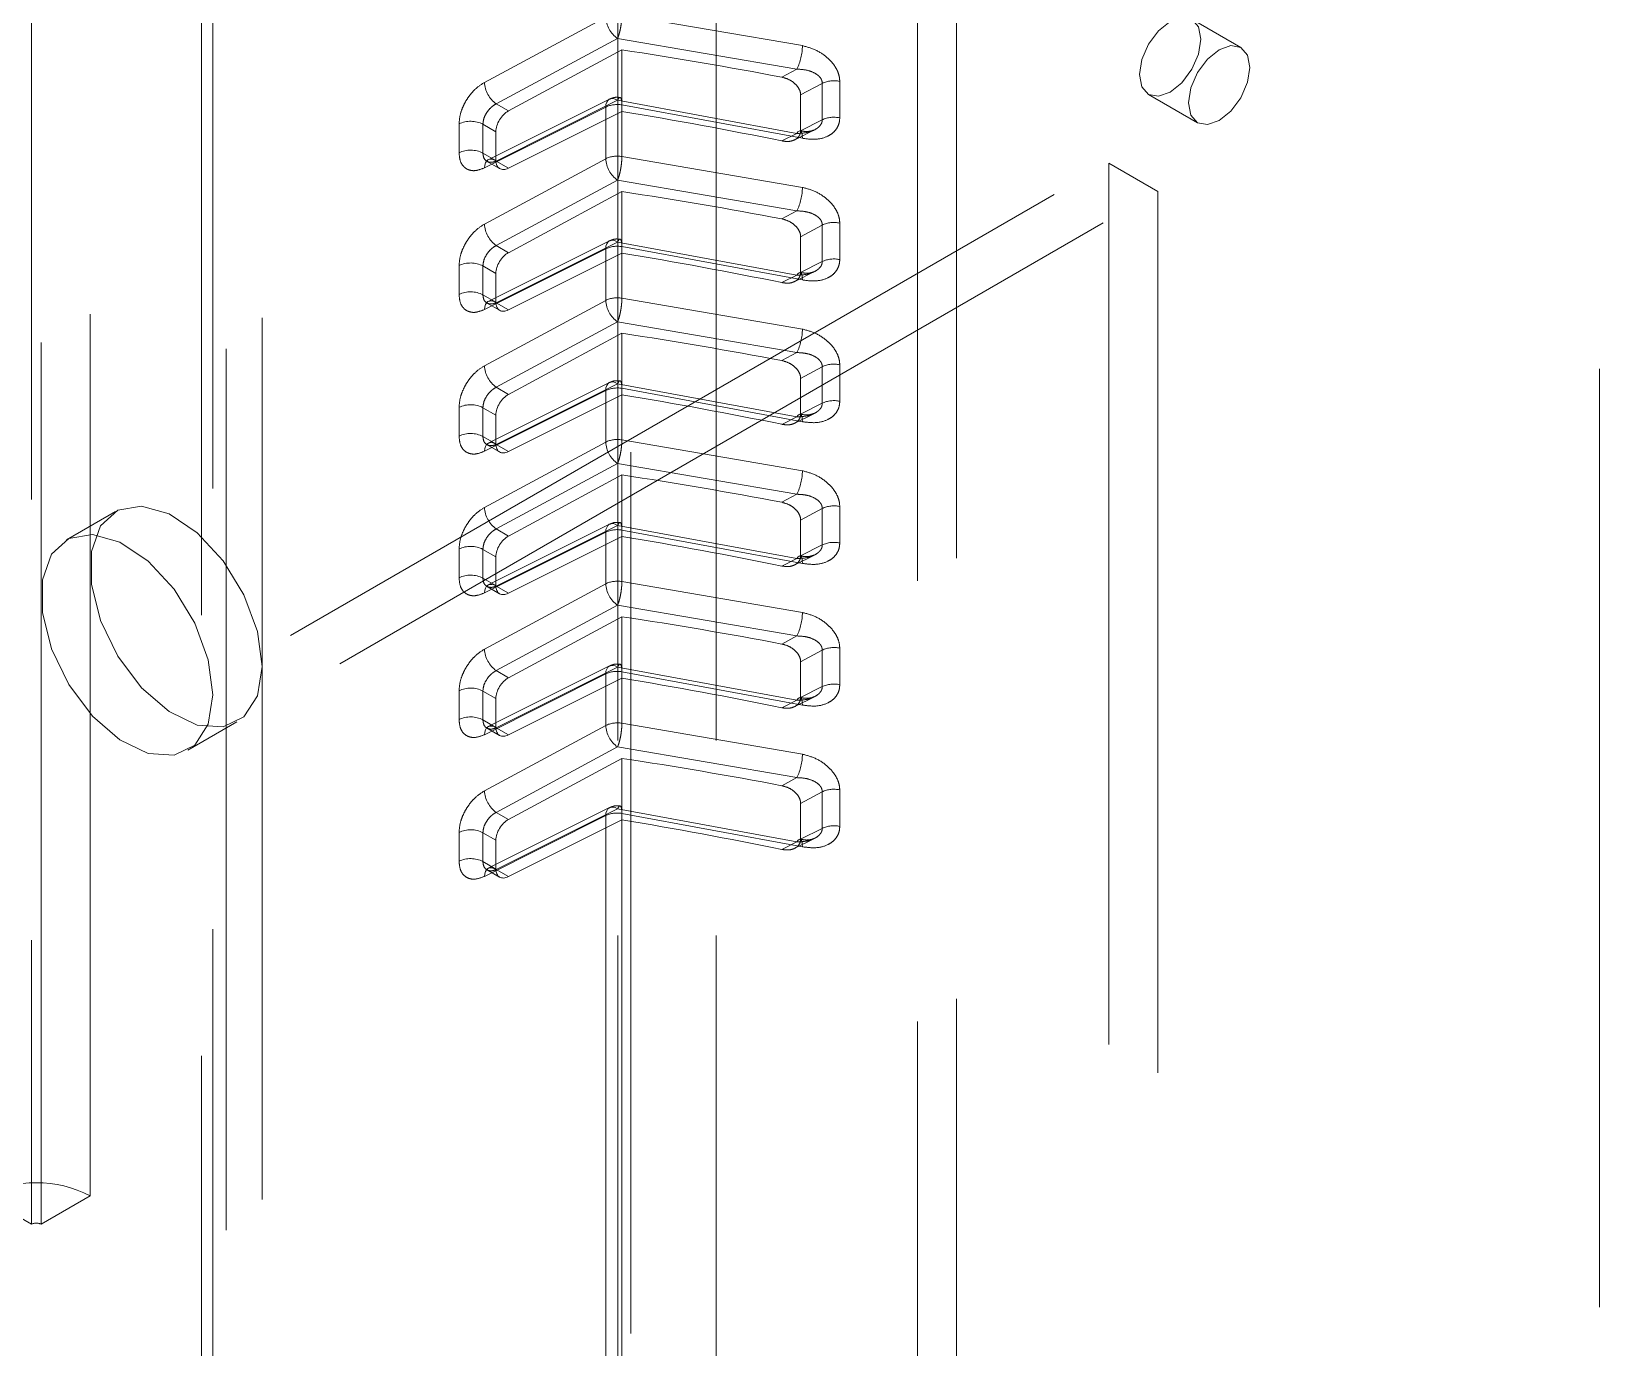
# Model space of a CAD drawing. Header units: millimetres. Extents: x 108 to 5832, y 144 to 4056.
# Drawn here: x 4090.31 to 4135.49, y 3319.98 to 3357.9 of the extents above; entities that cross this region are included whole.
import ezdxf

# ---------------------------------------------------------------- set-up
doc = ezdxf.new("R2010")
doc.units = ezdxf.units.MM
doc.header["$LTSCALE"] = 20
doc.linetypes.add('HIDDEN', pattern=[1.905, 1.27, -0.635])

msp = doc.modelspace()

# ---------------------------------------------------------------- linework, layer by layer
at = {"color": 1, "linetype": 'HIDDEN', "lineweight": 18}
for p, q in [((4107.208, 3185.074), (4107.208, 3707.66)), ((4110.036, 3185.074), (4110.036, 3707.66)), ((4135.492, 3170.379), (4135.492, 3692.965)), ((4135.492, 3168.746), (4135.492, 3691.332)), ((4107.208, 3154.05), (4107.208, 3676.637)), ((4110.036, 3154.05), (4110.036, 3676.637)), ((4116.966, 3114.129), (4116.966, 3623.651)), ((4115.834, 3113.476), (4115.834, 3597.364)), ((4092.005, 3324.352), (4092.005, 3446.833)), ((4090.308, 3446.016), (4090.308, 3323.535)), ((4090.591, 3323.535), (4090.591, 3446.016)), ((4095.54, 3306.635), (4095.54, 3426.674)), ((4096.956, 3425.852), (4096.956, 3305.818)), ((4095.921, 3424.96), (4095.921, 3303.395)), ((4095.214, 3302.987), (4095.214, 3424.552)), ((4107.583, 3421.984), (4107.583, 3311.443)), ((4106.855, 3358.318), (4103.361, 3356.435)), ((4112.522, 3357.493), (4107.32, 3358.382)), ((4125.157, 3357.438), (4123.742, 3358.254)), ((4103.701, 3355.816), (4107.196, 3357.699)), ((4112.364, 3356.815), (4107.196, 3357.699)), ((4107.321, 3357.371), (4104.056, 3355.611)), ((4107.321, 3357.371), (4107.321, 3355.599)), ((4112.364, 3356.815), (4111.933, 3356.583)), ((4112.471, 3356.071), (4113.094, 3356.406)), ((4113.094, 3355.355), (4113.094, 3356.406)), ((4113.599, 3355.412), (4113.599, 3356.463)), ((4106.966, 3355.953), (4103.471, 3354.204)), ((4107.196, 3355.918), (4103.701, 3354.168)), ((4107.196, 3355.918), (4112.364, 3354.963)), ((4112.471, 3355.043), (4112.471, 3356.071)), ((4122.492, 3356.089), (4123.907, 3355.272)), ((4103.361, 3353.971), (4106.855, 3355.721)), ((4104.056, 3355.611), (4103.701, 3355.816)), ((4104.056, 3353.964), (4107.321, 3355.599)), ((4106.855, 3354.235), (4106.855, 3355.721)), ((4107.32, 3355.785), (4112.522, 3354.823)), ((4107.32, 3354.3), (4107.32, 3355.785)), ((4102.629, 3355.238), (4102.629, 3354.408)), ((4103.317, 3355.228), (4103.69, 3355.013)), ((4103.317, 3355.228), (4103.317, 3354.397)), ((4103.69, 3354.182), (4103.69, 3355.013)), ((4111.933, 3354.746), (4112.364, 3354.963)), ((4112.3, 3354.78), (4112.867, 3355.064)), ((4113.094, 3355.355), (4112.471, 3355.043)), ((4064.781, 3321.453), (4121.35, 3354.11)), ((4103.69, 3354.182), (4103.317, 3354.397)), ((4106.855, 3354.235), (4103.361, 3352.352)), ((4103.419, 3354.169), (4103.799, 3353.95)), ((4103.448, 3354.179), (4103.432, 3354.162)), ((4103.701, 3354.168), (4104.056, 3353.964)), ((4112.522, 3353.41), (4107.32, 3354.3)), ((4122.764, 3353.293), (4121.35, 3354.11)), ((4121.35, 3354.11), (4121.35, 3272.456)), ((4103.701, 3351.733), (4107.196, 3353.616)), ((4112.364, 3352.733), (4107.196, 3353.616)), ((4066.195, 3320.637), (4122.764, 3353.293)), ((4107.321, 3353.288), (4104.056, 3351.528)), ((4107.321, 3353.288), (4107.321, 3351.516)), ((4122.764, 3353.293), (4122.764, 3271.639)), ((4112.364, 3352.733), (4111.933, 3352.5)), ((4112.471, 3351.988), (4113.094, 3352.324)), ((4113.094, 3351.272), (4113.094, 3352.324)), ((4113.599, 3351.329), (4113.599, 3352.38)), ((4106.966, 3351.871), (4103.471, 3350.121)), ((4107.196, 3351.835), (4103.701, 3350.086)), ((4107.196, 3351.835), (4112.364, 3350.88)), ((4112.471, 3350.96), (4112.471, 3351.988)), ((4103.361, 3349.889), (4106.855, 3351.638)), ((4104.056, 3351.528), (4103.701, 3351.733)), ((4104.056, 3349.881), (4107.321, 3351.516)), ((4106.855, 3350.153), (4106.855, 3351.638)), ((4107.32, 3351.702), (4112.522, 3350.741)), ((4107.32, 3350.217), (4107.32, 3351.702)), ((4102.629, 3351.156), (4102.629, 3350.325)), ((4103.317, 3351.145), (4103.69, 3350.93)), ((4103.317, 3351.145), (4103.317, 3350.314)), ((4103.69, 3350.099), (4103.69, 3350.93)), ((4111.933, 3350.664), (4112.364, 3350.88)), ((4112.3, 3350.697), (4112.867, 3350.981)), ((4113.094, 3351.272), (4112.471, 3350.96)), ((4103.69, 3350.099), (4103.317, 3350.314)), ((4106.855, 3350.153), (4103.361, 3348.269)), ((4103.419, 3350.087), (4103.799, 3349.867)), ((4103.448, 3350.096), (4103.432, 3350.079)), ((4103.701, 3350.086), (4104.056, 3349.881)), ((4112.522, 3349.327), (4107.32, 3350.217)), ((4103.701, 3347.65), (4107.196, 3349.534)), ((4112.364, 3348.65), (4107.196, 3349.534)), ((4107.321, 3349.206), (4104.056, 3347.446)), ((4107.321, 3349.206), (4107.321, 3347.434)), ((4112.364, 3348.65), (4111.933, 3348.418)), ((4112.471, 3347.905), (4113.094, 3348.241)), ((4113.094, 3347.189), (4113.094, 3348.241)), ((4113.599, 3347.246), (4113.599, 3348.298)), ((4106.966, 3347.788), (4103.471, 3346.038)), ((4107.196, 3347.753), (4103.701, 3346.003)), ((4107.196, 3347.753), (4112.364, 3346.797)), ((4112.471, 3346.878), (4112.471, 3347.905)), ((4103.361, 3345.806), (4106.855, 3347.555)), ((4104.056, 3347.446), (4103.701, 3347.65)), ((4104.056, 3345.799), (4107.321, 3347.434)), ((4106.855, 3346.07), (4106.855, 3347.555)), ((4107.32, 3347.62), (4112.522, 3346.658)), ((4107.32, 3346.134), (4107.32, 3347.62)), ((4102.629, 3347.073), (4102.629, 3346.242)), ((4103.317, 3347.062), (4103.69, 3346.847)), ((4103.317, 3347.062), (4103.317, 3346.232)), ((4103.69, 3346.017), (4103.69, 3346.847)), ((4111.933, 3346.581), (4112.364, 3346.797)), ((4112.3, 3346.614), (4112.867, 3346.898)), ((4113.094, 3347.189), (4112.471, 3346.878)), ((4103.69, 3346.017), (4103.317, 3346.232)), ((4106.855, 3346.07), (4103.361, 3344.187)), ((4103.419, 3346.004), (4103.799, 3345.785)), ((4103.448, 3346.013), (4103.432, 3345.997)), ((4103.701, 3346.003), (4104.056, 3345.799)), ((4112.522, 3345.245), (4107.32, 3346.134)), ((4103.701, 3343.567), (4107.196, 3345.451)), ((4112.364, 3344.567), (4107.196, 3345.451)), ((4107.321, 3345.123), (4104.056, 3343.363)), ((4107.321, 3345.123), (4107.321, 3343.351)), ((4112.364, 3344.567), (4111.933, 3344.335)), ((4112.471, 3343.823), (4113.094, 3344.158)), ((4113.094, 3343.107), (4113.094, 3344.158)), ((4113.599, 3343.163), (4113.599, 3344.215)), ((4092.73, 3344.068), (4091.316, 3343.252)), ((4106.966, 3343.705), (4103.471, 3341.956)), ((4107.196, 3343.67), (4103.701, 3341.92)), ((4107.196, 3343.67), (4112.364, 3342.714)), ((4112.471, 3342.795), (4112.471, 3343.823)), ((4103.361, 3341.723), (4106.855, 3343.473)), ((4104.056, 3343.363), (4103.701, 3343.567)), ((4104.056, 3341.716), (4107.321, 3343.351)), ((4106.855, 3341.987), (4106.855, 3343.473)), ((4107.32, 3343.537), (4112.522, 3342.575)), ((4107.32, 3342.052), (4107.32, 3343.537)), ((4102.629, 3342.99), (4102.629, 3342.16)), ((4103.317, 3342.98), (4103.69, 3342.765)), ((4103.317, 3342.98), (4103.317, 3342.149)), ((4103.69, 3341.934), (4103.69, 3342.765)), ((4112.3, 3342.532), (4112.867, 3342.816)), ((4113.094, 3343.107), (4112.471, 3342.795)), ((4111.933, 3342.498), (4112.364, 3342.714)), ((4103.69, 3341.934), (4103.317, 3342.149)), ((4106.855, 3341.987), (4103.361, 3340.104)), ((4103.419, 3341.921), (4103.799, 3341.702)), ((4103.448, 3341.931), (4103.432, 3341.914)), ((4103.701, 3341.92), (4104.056, 3341.716)), ((4112.522, 3341.162), (4107.32, 3342.052)), ((4103.701, 3339.485), (4107.196, 3341.368)), ((4112.364, 3340.485), (4107.196, 3341.368)), ((4107.321, 3341.04), (4104.056, 3339.28)), ((4107.321, 3341.04), (4107.321, 3339.268)), ((4112.364, 3340.485), (4111.933, 3340.252)), ((4112.471, 3339.74), (4113.094, 3340.075)), ((4113.094, 3339.024), (4113.094, 3340.075)), ((4113.599, 3339.081), (4113.599, 3340.132)), ((4106.966, 3339.623), (4103.471, 3337.873)), ((4107.196, 3339.587), (4103.701, 3337.838)), ((4107.196, 3339.587), (4112.364, 3338.632)), ((4112.471, 3338.712), (4112.471, 3339.74)), ((4103.361, 3337.64), (4106.855, 3339.39)), ((4104.056, 3339.28), (4103.701, 3339.485)), ((4104.056, 3337.633), (4107.321, 3339.268)), ((4106.855, 3337.905), (4106.855, 3339.39)), ((4107.32, 3339.454), (4112.522, 3338.493)), ((4107.32, 3337.969), (4107.32, 3339.454)), ((4102.629, 3338.908), (4102.629, 3338.077)), ((4103.317, 3338.897), (4103.69, 3338.682)), ((4103.317, 3338.897), (4103.317, 3338.066)), ((4103.69, 3337.851), (4103.69, 3338.682)), ((4112.3, 3338.449), (4112.867, 3338.733)), ((4113.094, 3339.024), (4112.471, 3338.712)), ((4111.933, 3338.416), (4112.364, 3338.632)), ((4094.815, 3337.19), (4096.229, 3338.006)), ((4103.69, 3337.851), (4103.317, 3338.066)), ((4106.855, 3337.905), (4103.361, 3336.021)), ((4103.419, 3337.838), (4103.799, 3337.619)), ((4103.448, 3337.848), (4103.432, 3337.831)), ((4103.701, 3337.838), (4104.056, 3337.633)), ((4112.522, 3337.079), (4107.32, 3337.969)), ((4103.701, 3335.402), (4107.196, 3337.285)), ((4107.321, 3336.958), (4104.056, 3335.197)), ((4112.364, 3336.402), (4107.196, 3337.285)), ((4107.321, 3336.958), (4107.321, 3335.186)), ((4112.364, 3336.402), (4111.933, 3336.169)), ((4112.471, 3335.657), (4113.094, 3335.993)), ((4113.094, 3334.941), (4113.094, 3335.993)), ((4113.599, 3334.998), (4113.599, 3336.05)), ((4106.966, 3335.54), (4103.471, 3333.79)), ((4107.196, 3335.505), (4103.701, 3333.755)), ((4107.196, 3335.505), (4112.364, 3334.549)), ((4112.471, 3334.629), (4112.471, 3335.657)), ((4103.361, 3333.558), (4106.855, 3335.307)), ((4104.056, 3335.197), (4103.701, 3335.402)), ((4104.056, 3333.55), (4107.321, 3335.186)), ((4106.855, 3312.625), (4106.855, 3335.307)), ((4107.32, 3335.371), (4112.522, 3334.41)), ((4107.32, 3312.689), (4107.32, 3335.371)), ((4102.629, 3334.825), (4102.629, 3333.994)), ((4103.317, 3334.814), (4103.69, 3334.599)), ((4103.317, 3334.814), (4103.317, 3333.984)), ((4103.69, 3333.769), (4103.69, 3334.599)), ((4112.3, 3334.366), (4112.867, 3334.65)), ((4113.094, 3334.941), (4112.471, 3334.629)), ((4111.933, 3334.333), (4112.364, 3334.549)), ((4103.69, 3333.769), (4103.317, 3333.984)), ((4103.419, 3333.756), (4103.799, 3333.537)), ((4103.448, 3333.765), (4103.432, 3333.749)), ((4103.701, 3333.755), (4104.056, 3333.55)), ((4090.308, 3323.535), (4088.893, 3324.352)), ((4090.591, 3323.535), (4092.005, 3324.352)), ((4320.471, 3192.461), (4092.005, 3324.352)), ((4061.599, 3306.962), (4090.308, 3323.535)), ((4319.057, 3191.644), (4090.591, 3323.535))]:
    msp.add_line(p, q, dxfattribs=at)
at = {"color": 1, "linetype": 'HIDDEN', "lineweight": 18, "flags": 128}
for points in [[(4122.234, 3356.661), (4122.301, 3357.091), (4122.492, 3357.532), (4122.779, 3357.919), (4123.117, 3358.192), (4123.456, 3358.31), (4123.742, 3358.254), (4123.934, 3358.033), (4124.001, 3357.682), (4123.934, 3357.252), (4123.742, 3356.811), (4123.456, 3356.424), (4123.117, 3356.151), (4122.779, 3356.033), (4122.492, 3356.089), (4122.301, 3356.309), (4122.234, 3356.661)], [(4123.648, 3355.845), (4123.715, 3356.274), (4123.907, 3356.716), (4124.193, 3357.103), (4124.532, 3357.376), (4124.87, 3357.493), (4125.157, 3357.438), (4125.348, 3357.217), (4125.416, 3356.865), (4125.348, 3356.436), (4125.157, 3355.994), (4124.87, 3355.607), (4124.532, 3355.334), (4124.193, 3355.217), (4123.907, 3355.273), (4123.715, 3355.493), (4123.648, 3355.845)], [(4106.855, 3355.721), (4106.863, 3355.797), (4106.883, 3355.862), (4106.915, 3355.913), (4106.958, 3355.949), (4107.009, 3355.968), (4107.067, 3355.969), (4107.13, 3355.952), (4107.196, 3355.918)], [(4112.522, 3354.823), (4112.519, 3354.897), (4112.511, 3354.958), (4112.496, 3355.003), (4112.477, 3355.031), (4112.453, 3355.041), (4112.426, 3355.033), (4112.395, 3355.006), (4112.364, 3354.963)], [(4103.361, 3353.971), (4103.368, 3354.047), (4103.388, 3354.112), (4103.42, 3354.164), (4103.463, 3354.199), (4103.514, 3354.218), (4103.573, 3354.219), (4103.636, 3354.202), (4103.701, 3354.168)], [(4106.855, 3351.638), (4106.863, 3351.714), (4106.883, 3351.779), (4106.915, 3351.831), (4106.958, 3351.866), (4107.009, 3351.885), (4107.067, 3351.886), (4107.13, 3351.869), (4107.196, 3351.835)], [(4112.522, 3350.741), (4112.519, 3350.814), (4112.511, 3350.875), (4112.496, 3350.92), (4112.477, 3350.948), (4112.453, 3350.958), (4112.426, 3350.95), (4112.395, 3350.923), (4112.364, 3350.88)], [(4103.361, 3349.889), (4103.368, 3349.965), (4103.388, 3350.03), (4103.42, 3350.081), (4103.463, 3350.117), (4103.514, 3350.135), (4103.573, 3350.136), (4103.636, 3350.12), (4103.701, 3350.086)], [(4106.855, 3347.555), (4106.863, 3347.632), (4106.883, 3347.696), (4106.915, 3347.748), (4106.958, 3347.783), (4107.009, 3347.802), (4107.067, 3347.803), (4107.13, 3347.786), (4107.196, 3347.753)], [(4112.522, 3346.658), (4112.519, 3346.732), (4112.511, 3346.792), (4112.496, 3346.837), (4112.477, 3346.866), (4112.453, 3346.876), (4112.426, 3346.867), (4112.395, 3346.841), (4112.364, 3346.797)], [(4103.361, 3345.806), (4103.368, 3345.882), (4103.388, 3345.947), (4103.42, 3345.998), (4103.463, 3346.034), (4103.514, 3346.053), (4103.573, 3346.054), (4103.636, 3346.037), (4103.701, 3346.003)], [(4096.954, 3339.608), (4096.82, 3340.614), (4096.433, 3341.665), (4095.833, 3342.648), (4095.087, 3343.457), (4094.275, 3344.003), (4093.485, 3344.228), (4092.803, 3344.107), (4092.303, 3343.654), (4092.039, 3342.917), (4092.039, 3341.976), (4092.303, 3340.933), (4092.803, 3339.902), (4093.485, 3338.994), (4094.275, 3338.307), (4095.087, 3337.916), (4095.833, 3337.863), (4096.433, 3338.154), (4096.82, 3338.758), (4096.954, 3339.608)], [(4106.855, 3343.473), (4106.863, 3343.549), (4106.883, 3343.614), (4106.915, 3343.665), (4106.958, 3343.701), (4107.009, 3343.72), (4107.067, 3343.721), (4107.13, 3343.704), (4107.196, 3343.67)], [(4095.54, 3338.792), (4095.406, 3339.797), (4095.018, 3340.849), (4094.419, 3341.832), (4093.673, 3342.64), (4092.861, 3343.187), (4092.071, 3343.412), (4091.389, 3343.291), (4090.889, 3342.837), (4090.624, 3342.1), (4090.624, 3341.16), (4090.889, 3340.117), (4091.389, 3339.086), (4092.071, 3338.177), (4092.861, 3337.491), (4093.673, 3337.1), (4094.419, 3337.047), (4095.018, 3337.338), (4095.406, 3337.941), (4095.54, 3338.792)], [(4112.522, 3342.575), (4112.519, 3342.649), (4112.511, 3342.709), (4112.496, 3342.755), (4112.477, 3342.783), (4112.453, 3342.793), (4112.426, 3342.785), (4112.395, 3342.758), (4112.364, 3342.714)], [(4103.361, 3341.723), (4103.368, 3341.799), (4103.388, 3341.864), (4103.42, 3341.916), (4103.463, 3341.951), (4103.514, 3341.97), (4103.573, 3341.971), (4103.636, 3341.954), (4103.701, 3341.92)], [(4106.855, 3339.39), (4106.863, 3339.466), (4106.883, 3339.531), (4106.915, 3339.582), (4106.958, 3339.618), (4107.009, 3339.637), (4107.067, 3339.638), (4107.13, 3339.621), (4107.196, 3339.587)], [(4112.522, 3338.493), (4112.519, 3338.566), (4112.511, 3338.627), (4112.496, 3338.672), (4112.477, 3338.7), (4112.453, 3338.71), (4112.426, 3338.702), (4112.395, 3338.675), (4112.364, 3338.632)], [(4103.361, 3337.64), (4103.368, 3337.717), (4103.388, 3337.781), (4103.42, 3337.833), (4103.463, 3337.869), (4103.514, 3337.887), (4103.573, 3337.888), (4103.636, 3337.872), (4103.701, 3337.838)], [(4106.855, 3335.307), (4106.863, 3335.383), (4106.883, 3335.448), (4106.915, 3335.5), (4106.958, 3335.535), (4107.009, 3335.554), (4107.067, 3335.555), (4107.13, 3335.538), (4107.196, 3335.505)], [(4112.522, 3334.41), (4112.519, 3334.484), (4112.511, 3334.544), (4112.496, 3334.589), (4112.477, 3334.617), (4112.453, 3334.628), (4112.426, 3334.619), (4112.395, 3334.593), (4112.364, 3334.549)], [(4103.361, 3333.558), (4103.368, 3333.634), (4103.388, 3333.699), (4103.42, 3333.75), (4103.463, 3333.786), (4103.514, 3333.805), (4103.573, 3333.806), (4103.636, 3333.789), (4103.701, 3333.755)]]:
    msp.add_lwpolyline(points, dxfattribs=at)
at = {"color": 1, "linetype": 'HIDDEN', "lineweight": 18}
for centre, radius, start, end in [((4107.674, 3358.365), 0.82, 183.2954, 234.353), ((4111.012, 3357.487), 1.509, 333.5807, 0.2199), ((4104.179, 3356.482), 0.82, 183.298, 234.3464), ((4113.43, 3355.693), 0.789, 77.618, 115.2142), ((4107.19, 3355.014), 0.782, 80.3833, 115.3185), ((4113.43, 3354.641), 0.789, 77.618, 115.2142), ((4102.963, 3354.54), 0.774, 62.7424, 115.5217), ((4102.963, 3353.709), 0.774, 62.7424, 115.5217), ((4107.19, 3353.528), 0.782, 80.3833, 115.3185), ((4107.674, 3354.283), 0.82, 183.2954, 234.353), ((4111.012, 3353.404), 1.509, 333.5781, 0.2226), ((4104.179, 3352.399), 0.82, 183.298, 234.3464), ((4113.43, 3351.61), 0.789, 77.618, 115.2142), ((4107.19, 3350.931), 0.782, 80.3833, 115.3185), ((4113.43, 3350.558), 0.789, 77.618, 115.2142), ((4102.963, 3350.457), 0.774, 62.7424, 115.5217), ((4102.963, 3349.626), 0.774, 62.7424, 115.5217), ((4107.19, 3349.446), 0.782, 80.3833, 115.3185), ((4107.674, 3350.2), 0.82, 183.2954, 234.353), ((4111.012, 3349.322), 1.509, 333.5781, 0.2226), ((4104.179, 3348.317), 0.82, 183.298, 234.3464), ((4113.43, 3347.527), 0.789, 77.618, 115.2142), ((4107.19, 3346.848), 0.782, 80.3833, 115.3185), ((4113.43, 3346.476), 0.789, 77.618, 115.2142), ((4102.963, 3346.374), 0.774, 62.7424, 115.5217), ((4102.963, 3345.544), 0.774, 62.7424, 115.5217), ((4107.19, 3345.363), 0.782, 80.3833, 115.3185), ((4107.674, 3346.117), 0.82, 183.2954, 234.353), ((4111.012, 3345.239), 1.509, 333.5781, 0.2226), ((4104.179, 3344.234), 0.82, 183.298, 234.3464), ((4113.43, 3343.444), 0.789, 77.618, 115.2142), ((4107.19, 3342.766), 0.782, 80.3833, 115.3185), ((4113.43, 3342.393), 0.789, 77.618, 115.2142), ((4102.963, 3342.292), 0.774, 62.7424, 115.5217), ((4102.963, 3341.461), 0.774, 62.7424, 115.5217), ((4107.19, 3341.28), 0.782, 80.3833, 115.3185), ((4107.674, 3342.035), 0.82, 183.2954, 234.353), ((4111.012, 3341.156), 1.509, 333.5781, 0.2226), ((4104.179, 3340.151), 0.82, 183.298, 234.3464), ((4113.43, 3339.362), 0.789, 77.618, 115.2142), ((4107.19, 3338.683), 0.782, 80.3833, 115.3185), ((4102.963, 3338.209), 0.774, 62.7424, 115.5217), ((4113.43, 3338.31), 0.789, 77.618, 115.2142), ((4102.963, 3337.378), 0.774, 62.7424, 115.5217), ((4107.19, 3337.198), 0.782, 80.3833, 115.3185), ((4107.674, 3337.952), 0.82, 183.2904, 234.3581), ((4111.012, 3337.074), 1.509, 333.5781, 0.2226), ((4104.179, 3336.068), 0.82, 183.298, 234.3464), ((4113.43, 3335.279), 0.789, 77.618, 115.2142), ((4107.19, 3334.6), 0.782, 80.3833, 115.3185), ((4102.963, 3334.126), 0.774, 62.7424, 115.5217), ((4113.43, 3334.227), 0.789, 77.618, 115.2142), ((4102.963, 3333.295), 0.774, 62.7424, 115.5217), ((4090.449, 3321.349), 3.382, 62.6114, 117.3886), ((4090.449, 3323.262), 0.307, 62.612, 117.393)]:
    msp.add_arc(centre, radius, start, end, dxfattribs=at)
for centre, major_axis, ratio, start_param, end_param in [((4086.894, 3313.42), (77.224, 1.188), 0.587275, 1.23158, 1.294068), ((4104.062, 3355.206), (0.271, 0.421), 0.606761, 0.83184, 2.385183), ((4086.894, 3313.561), (77.225, -1.147), 0.567125, 1.249041, 1.311529), ((4104.062, 3354.376), (0.271, 0.421), 0.606761, 2.385183, 3.938526), ((4086.894, 3309.337), (77.224, 1.188), 0.587275, 1.23158, 1.294068), ((4104.062, 3351.123), (0.271, 0.421), 0.606761, 0.83184, 2.385183), ((4086.894, 3309.478), (77.225, -1.147), 0.567125, 1.249041, 1.311529), ((4104.062, 3350.293), (0.271, 0.421), 0.606761, 2.385183, 3.938526), ((4086.894, 3305.255), (77.224, 1.188), 0.587275, 1.23158, 1.294068), ((4104.062, 3347.041), (0.271, 0.421), 0.606761, 0.83184, 2.385183), ((4086.894, 3305.396), (77.225, -1.147), 0.567125, 1.249041, 1.311529), ((4104.062, 3346.21), (0.271, 0.421), 0.606761, 2.385183, 3.938526), ((4086.894, 3301.172), (77.224, 1.188), 0.587275, 1.23158, 1.294068), ((4104.062, 3342.958), (0.271, 0.421), 0.606761, 0.83184, 2.385183), ((4086.894, 3301.313), (77.225, -1.147), 0.567125, 1.249041, 1.311529), ((4104.062, 3342.127), (0.271, 0.421), 0.606761, 2.385183, 3.938526), ((4086.894, 3297.089), (77.224, 1.188), 0.587275, 1.23158, 1.294068), ((4104.062, 3338.875), (0.271, 0.421), 0.606761, 0.83184, 2.385183), ((4086.894, 3297.23), (77.225, -1.147), 0.567125, 1.249041, 1.311529), ((4104.062, 3338.045), (0.271, 0.421), 0.606761, 2.385183, 3.938526), ((4086.894, 3293.007), (77.224, 1.188), 0.587275, 1.23158, 1.294068), ((4104.062, 3334.793), (0.271, 0.421), 0.606761, 0.83184, 2.385183), ((4086.894, 3293.147), (77.225, -1.147), 0.567125, 1.249041, 1.311529), ((4104.062, 3333.962), (0.271, 0.421), 0.606761, 2.385183, 3.938526)]:
    msp.add_ellipse(centre, major_axis=major_axis, ratio=ratio, start_param=start_param, end_param=end_param, dxfattribs=at)
for points, knots in [([(4107.196, 3357.699), (4107.196, 3357.699), (4107.197, 3357.701), (4107.199, 3357.704), (4107.202, 3357.713), (4107.209, 3357.73), (4107.223, 3357.768), (4107.242, 3357.826), (4107.265, 3357.912), (4107.289, 3358.025), (4107.307, 3358.15), (4107.319, 3358.277), (4107.32, 3358.345), (4107.32, 3358.382)], [0, 0, 0, 0, 0.00299, 0.008179, 0.025073, 0.057514, 0.116913, 0.24049, 0.347794, 0.500436, 0.694074, 0.833019, 1, 1, 1, 1]), ([(4113.599, 3356.463), (4113.595, 3356.521), (4113.586, 3356.637), (4113.514, 3356.814), (4113.405, 3356.981), (4113.216, 3357.18), (4112.919, 3357.384), (4112.654, 3357.457), (4112.522, 3357.493)], [0, 0, 0, 0, 0.124861, 0.250385, 0.37389, 0.500771, 0.750358, 1, 1, 1, 1]), ([(4113.094, 3356.406), (4113.092, 3356.433), (4113.087, 3356.489), (4113.041, 3356.57), (4112.968, 3356.646), (4112.835, 3356.731), (4112.629, 3356.802), (4112.454, 3356.811), (4112.364, 3356.815)], [0, 0, 0, 0, 0.101665, 0.209651, 0.327829, 0.459149, 0.722438, 1, 1, 1, 1]), ([(4103.361, 3356.435), (4103.268, 3356.374), (4103.126, 3356.281), (4102.955, 3356.09), (4102.839, 3355.924), (4102.745, 3355.746), (4102.654, 3355.51), (4102.639, 3355.345), (4102.629, 3355.238)], [0, 0, 0, 0, 0.2398404, 0.3695901, 0.5002639, 0.6298338, 0.7604573, 1, 1, 1, 1]), ([(4111.933, 3356.583), (4112, 3356.565), (4112.135, 3356.528), (4112.311, 3356.406), (4112.429, 3356.259), (4112.469, 3356.142), (4112.471, 3356.083), (4112.471, 3356.071)], [0, 0, 0, 0, 0.255148, 0.511098, 0.744339, 0.946102, 1, 1, 1, 1]), ([(4107.27, 3355.999), (4107.217, 3356.004), (4107.112, 3356.014), (4107.015, 3355.971), (4106.967, 3355.95)], [0, 0, 0, 0, 0.507972, 1, 1, 1, 1]), ([(4107.32, 3355.785), (4107.319, 3355.829), (4107.318, 3355.898), (4107.303, 3355.962), (4107.288, 3355.993), (4107.267, 3356.003), (4107.238, 3355.992), (4107.212, 3355.947), (4107.196, 3355.918)], [0, 0, 0, 0, 0.222827, 0.351277, 0.500073, 0.618758, 0.760402, 1, 1, 1, 1]), ([(4103.701, 3355.816), (4103.67, 3355.798), (4103.612, 3355.766), (4103.517, 3355.683), (4103.418, 3355.561), (4103.334, 3355.393), (4103.323, 3355.282), (4103.317, 3355.228)], [0, 0, 0, 0, 0.154278, 0.289422, 0.501614, 0.757544, 1, 1, 1, 1]), ([(4112.522, 3354.823), (4112.654, 3354.806), (4112.918, 3354.772), (4113.216, 3354.853), (4113.405, 3354.974), (4113.513, 3355.096), (4113.586, 3355.242), (4113.595, 3355.355), (4113.599, 3355.412)], [0, 0, 0, 0, 0.249563, 0.4985836, 0.6252374, 0.7489073, 0.8747107, 1, 1, 1, 1]), ([(4112.471, 3355.043), (4112.467, 3355.002), (4112.457, 3354.921), (4112.381, 3354.825), (4112.268, 3354.758), (4112.114, 3354.723), (4111.995, 3354.738), (4111.933, 3354.746)], [0, 0, 0, 0, 0.181671, 0.363005, 0.552187, 0.762891, 1, 1, 1, 1]), ([(4112.364, 3354.963), (4112.454, 3354.966), (4112.629, 3354.974), (4112.835, 3355.041), (4112.967, 3355.121), (4113.04, 3355.194), (4113.087, 3355.273), (4113.092, 3355.328), (4113.094, 3355.355)], [0, 0, 0, 0, 0.277491, 0.540403, 0.671837, 0.790201, 0.898217, 1, 1, 1, 1]), ([(4112.867, 3355.064), (4112.808, 3355.044), (4112.683, 3355.003), (4112.537, 3355.027), (4112.459, 3355.04)], [0, 0, 0, 0, 0.467156, 1, 1, 1, 1]), ([(4102.629, 3354.408), (4102.639, 3354.311), (4102.654, 3354.162), (4102.745, 3354.021), (4102.839, 3353.94), (4102.955, 3353.895), (4103.125, 3353.881), (4103.268, 3353.936), (4103.361, 3353.971)], [0, 0, 0, 0, 0.23954, 0.369162, 0.499788, 0.62943, 0.760163, 1, 1, 1, 1]), ([(4103.317, 3354.397), (4103.323, 3354.348), (4103.334, 3354.248), (4103.418, 3354.158), (4103.517, 3354.129), (4103.612, 3354.135), (4103.67, 3354.157), (4103.701, 3354.168)], [0, 0, 0, 0, 0.242441, 0.498356, 0.710504, 0.845693, 1, 1, 1, 1]), ([(4107.196, 3353.616), (4107.196, 3353.617), (4107.197, 3353.618), (4107.199, 3353.622), (4107.202, 3353.63), (4107.209, 3353.647), (4107.223, 3353.685), (4107.242, 3353.743), (4107.265, 3353.83), (4107.289, 3353.942), (4107.307, 3354.068), (4107.319, 3354.194), (4107.32, 3354.262), (4107.32, 3354.3)], [0, 0, 0, 0, 0.00299, 0.008178, 0.025072, 0.057512, 0.116907, 0.240478, 0.347777, 0.500316, 0.693946, 0.833027, 1, 1, 1, 1]), ([(4113.599, 3352.38), (4113.595, 3352.438), (4113.586, 3352.555), (4113.514, 3352.731), (4113.405, 3352.898), (4113.216, 3353.098), (4112.919, 3353.302), (4112.654, 3353.374), (4112.522, 3353.41)], [0, 0, 0, 0, 0.124861, 0.250385, 0.37389, 0.500771, 0.750358, 1, 1, 1, 1]), ([(4113.094, 3352.324), (4113.092, 3352.351), (4113.087, 3352.407), (4113.041, 3352.488), (4112.968, 3352.563), (4112.835, 3352.649), (4112.629, 3352.719), (4112.454, 3352.728), (4112.364, 3352.733)], [0, 0, 0, 0, 0.101665, 0.209651, 0.327829, 0.459149, 0.722438, 1, 1, 1, 1]), ([(4103.361, 3352.352), (4103.268, 3352.292), (4103.126, 3352.198), (4102.955, 3352.007), (4102.839, 3351.841), (4102.745, 3351.663), (4102.654, 3351.427), (4102.639, 3351.262), (4102.629, 3351.156)], [0, 0, 0, 0, 0.2398404, 0.3695901, 0.5002639, 0.6298338, 0.7604573, 1, 1, 1, 1]), ([(4111.933, 3352.5), (4112, 3352.482), (4112.135, 3352.445), (4112.311, 3352.323), (4112.429, 3352.176), (4112.469, 3352.059), (4112.471, 3352), (4112.471, 3351.988)], [0, 0, 0, 0, 0.255148, 0.511098, 0.744339, 0.946102, 1, 1, 1, 1]), ([(4107.27, 3351.916), (4107.217, 3351.921), (4107.112, 3351.931), (4107.015, 3351.888), (4106.967, 3351.867)], [0, 0, 0, 0, 0.507972, 1, 1, 1, 1]), ([(4107.32, 3351.702), (4107.319, 3351.746), (4107.318, 3351.816), (4107.303, 3351.879), (4107.288, 3351.91), (4107.267, 3351.921), (4107.238, 3351.909), (4107.212, 3351.864), (4107.196, 3351.835)], [0, 0, 0, 0, 0.222827, 0.351277, 0.500073, 0.618758, 0.760402, 1, 1, 1, 1]), ([(4103.701, 3351.733), (4103.67, 3351.716), (4103.612, 3351.683), (4103.517, 3351.6), (4103.418, 3351.478), (4103.334, 3351.31), (4103.323, 3351.199), (4103.317, 3351.145)], [0, 0, 0, 0, 0.154278, 0.289422, 0.501614, 0.757544, 1, 1, 1, 1]), ([(4112.522, 3350.741), (4112.654, 3350.724), (4112.918, 3350.69), (4113.216, 3350.771), (4113.405, 3350.891), (4113.513, 3351.013), (4113.586, 3351.16), (4113.595, 3351.273), (4113.599, 3351.329)], [0, 0, 0, 0, 0.249563, 0.4985836, 0.6252374, 0.7489073, 0.8747107, 1, 1, 1, 1]), ([(4112.471, 3350.96), (4112.467, 3350.92), (4112.457, 3350.839), (4112.381, 3350.743), (4112.268, 3350.675), (4112.114, 3350.64), (4111.995, 3350.656), (4111.933, 3350.664)], [0, 0, 0, 0, 0.181671, 0.363005, 0.552187, 0.762891, 1, 1, 1, 1]), ([(4112.364, 3350.88), (4112.454, 3350.884), (4112.629, 3350.891), (4112.835, 3350.958), (4112.967, 3351.039), (4113.041, 3351.111), (4113.087, 3351.19), (4113.092, 3351.245), (4113.094, 3351.272)], [0, 0, 0, 0, 0.277487, 0.540394, 0.671826, 0.790092, 0.898219, 1, 1, 1, 1]), ([(4112.867, 3350.981), (4112.808, 3350.962), (4112.683, 3350.92), (4112.537, 3350.945), (4112.459, 3350.958)], [0, 0, 0, 0, 0.467156, 1, 1, 1, 1]), ([(4102.629, 3350.325), (4102.639, 3350.228), (4102.654, 3350.08), (4102.745, 3349.938), (4102.839, 3349.858), (4102.955, 3349.813), (4103.125, 3349.798), (4103.268, 3349.853), (4103.361, 3349.889)], [0, 0, 0, 0, 0.23954, 0.369162, 0.499788, 0.62943, 0.760163, 1, 1, 1, 1]), ([(4103.317, 3350.314), (4103.323, 3350.266), (4103.334, 3350.165), (4103.418, 3350.075), (4103.517, 3350.046), (4103.612, 3350.052), (4103.67, 3350.074), (4103.701, 3350.086)], [0, 0, 0, 0, 0.242441, 0.498356, 0.710504, 0.845693, 1, 1, 1, 1]), ([(4107.196, 3349.534), (4107.196, 3349.534), (4107.197, 3349.535), (4107.199, 3349.539), (4107.202, 3349.547), (4107.209, 3349.565), (4107.223, 3349.602), (4107.242, 3349.66), (4107.265, 3349.747), (4107.289, 3349.859), (4107.307, 3349.985), (4107.319, 3350.111), (4107.32, 3350.18), (4107.32, 3350.217)], [0, 0, 0, 0, 0.00299, 0.008178, 0.025071, 0.05751, 0.116904, 0.240428, 0.347794, 0.500329, 0.693953, 0.833031, 1, 1, 1, 1]), ([(4113.599, 3348.298), (4113.595, 3348.356), (4113.586, 3348.472), (4113.514, 3348.648), (4113.405, 3348.816), (4113.216, 3349.015), (4112.919, 3349.219), (4112.654, 3349.291), (4112.522, 3349.327)], [0, 0, 0, 0, 0.124791, 0.250382, 0.373888, 0.500769, 0.750357, 1, 1, 1, 1]), ([(4113.094, 3348.241), (4113.092, 3348.268), (4113.087, 3348.324), (4113.041, 3348.405), (4112.968, 3348.481), (4112.835, 3348.566), (4112.629, 3348.637), (4112.454, 3348.646), (4112.364, 3348.65)], [0, 0, 0, 0, 0.101665, 0.209651, 0.327829, 0.459149, 0.722438, 1, 1, 1, 1]), ([(4103.361, 3348.269), (4103.268, 3348.209), (4103.126, 3348.116), (4102.955, 3347.924), (4102.839, 3347.759), (4102.745, 3347.58), (4102.654, 3347.345), (4102.639, 3347.18), (4102.629, 3347.073)], [0, 0, 0, 0, 0.2398404, 0.3695901, 0.5002639, 0.6298338, 0.7604573, 1, 1, 1, 1]), ([(4111.933, 3348.418), (4112, 3348.399), (4112.135, 3348.362), (4112.311, 3348.241), (4112.429, 3348.093), (4112.469, 3347.976), (4112.471, 3347.918), (4112.471, 3347.905)], [0, 0, 0, 0, 0.255148, 0.511098, 0.744339, 0.946102, 1, 1, 1, 1]), ([(4107.27, 3347.833), (4107.217, 3347.838), (4107.112, 3347.848), (4107.015, 3347.806), (4106.967, 3347.785)], [0, 0, 0, 0, 0.507972, 1, 1, 1, 1]), ([(4107.32, 3347.62), (4107.319, 3347.664), (4107.318, 3347.733), (4107.303, 3347.796), (4107.288, 3347.827), (4107.267, 3347.838), (4107.238, 3347.826), (4107.212, 3347.781), (4107.196, 3347.753)], [0, 0, 0, 0, 0.222679, 0.351269, 0.500067, 0.618753, 0.760399, 1, 1, 1, 1]), ([(4103.701, 3347.65), (4103.67, 3347.633), (4103.612, 3347.6), (4103.517, 3347.517), (4103.418, 3347.396), (4103.334, 3347.227), (4103.323, 3347.116), (4103.317, 3347.062)], [0, 0, 0, 0, 0.154278, 0.289422, 0.501614, 0.757544, 1, 1, 1, 1]), ([(4112.522, 3346.658), (4112.654, 3346.641), (4112.918, 3346.607), (4113.216, 3346.688), (4113.405, 3346.809), (4113.513, 3346.931), (4113.586, 3347.077), (4113.595, 3347.19), (4113.599, 3347.246)], [0, 0, 0, 0, 0.2495612, 0.49858, 0.6252329, 0.7488425, 0.8747116, 1, 1, 1, 1]), ([(4112.471, 3346.878), (4112.467, 3346.837), (4112.457, 3346.756), (4112.381, 3346.66), (4112.268, 3346.592), (4112.114, 3346.557), (4111.995, 3346.573), (4111.933, 3346.581)], [0, 0, 0, 0, 0.181671, 0.363005, 0.552187, 0.762891, 1, 1, 1, 1]), ([(4112.364, 3346.797), (4112.454, 3346.801), (4112.629, 3346.808), (4112.835, 3346.875), (4112.967, 3346.956), (4113.041, 3347.028), (4113.087, 3347.107), (4113.092, 3347.163), (4113.094, 3347.189)], [0, 0, 0, 0, 0.277489, 0.540338, 0.67184, 0.790101, 0.898223, 1, 1, 1, 1]), ([(4112.867, 3346.898), (4112.808, 3346.879), (4112.683, 3346.837), (4112.537, 3346.862), (4112.459, 3346.875)], [0, 0, 0, 0, 0.467156, 1, 1, 1, 1]), ([(4102.629, 3346.242), (4102.639, 3346.146), (4102.654, 3345.997), (4102.745, 3345.855), (4102.839, 3345.775), (4102.955, 3345.73), (4103.125, 3345.715), (4103.268, 3345.77), (4103.361, 3345.806)], [0, 0, 0, 0, 0.23954, 0.369162, 0.499788, 0.62943, 0.760163, 1, 1, 1, 1]), ([(4103.317, 3346.232), (4103.323, 3346.183), (4103.334, 3346.082), (4103.418, 3345.993), (4103.517, 3345.964), (4103.612, 3345.969), (4103.67, 3345.991), (4103.701, 3346.003)], [0, 0, 0, 0, 0.242441, 0.498356, 0.710504, 0.845693, 1, 1, 1, 1]), ([(4107.196, 3345.451), (4107.196, 3345.451), (4107.197, 3345.452), (4107.199, 3345.456), (4107.202, 3345.465), (4107.209, 3345.482), (4107.223, 3345.52), (4107.242, 3345.578), (4107.265, 3345.664), (4107.289, 3345.776), (4107.307, 3345.902), (4107.319, 3346.029), (4107.32, 3346.097), (4107.32, 3346.134)], [0, 0, 0, 0, 0.00299, 0.008178, 0.025071, 0.05751, 0.116904, 0.240428, 0.347794, 0.500329, 0.693953, 0.833031, 1, 1, 1, 1]), ([(4113.599, 3344.215), (4113.595, 3344.273), (4113.586, 3344.389), (4113.514, 3344.566), (4113.405, 3344.733), (4113.216, 3344.932), (4112.919, 3345.136), (4112.654, 3345.209), (4112.522, 3345.245)], [0, 0, 0, 0, 0.124794, 0.250388, 0.373896, 0.50078, 0.750341, 1, 1, 1, 1]), ([(4113.094, 3344.158), (4113.092, 3344.185), (4113.087, 3344.241), (4113.041, 3344.322), (4112.968, 3344.398), (4112.835, 3344.483), (4112.629, 3344.554), (4112.454, 3344.563), (4112.364, 3344.567)], [0, 0, 0, 0, 0.101665, 0.209651, 0.327829, 0.459149, 0.722438, 1, 1, 1, 1]), ([(4103.361, 3344.187), (4103.268, 3344.126), (4103.126, 3344.033), (4102.955, 3343.841), (4102.839, 3343.676), (4102.745, 3343.498), (4102.654, 3343.262), (4102.639, 3343.097), (4102.629, 3342.99)], [0, 0, 0, 0, 0.239861, 0.369577, 0.500254, 0.629826, 0.760452, 1, 1, 1, 1]), ([(4111.933, 3344.335), (4112, 3344.316), (4112.135, 3344.279), (4112.311, 3344.158), (4112.429, 3344.011), (4112.469, 3343.893), (4112.471, 3343.835), (4112.471, 3343.823)], [0, 0, 0, 0, 0.255154, 0.511111, 0.744469, 0.9461, 1, 1, 1, 1]), ([(4107.27, 3343.751), (4107.217, 3343.756), (4107.111, 3343.766), (4107.015, 3343.723), (4106.967, 3343.702)], [0, 0, 0, 0, 0.50792, 1, 1, 1, 1]), ([(4107.32, 3343.537), (4107.319, 3343.581), (4107.318, 3343.65), (4107.303, 3343.713), (4107.288, 3343.745), (4107.267, 3343.755), (4107.238, 3343.744), (4107.212, 3343.698), (4107.196, 3343.67)], [0, 0, 0, 0, 0.222679, 0.351269, 0.500067, 0.618753, 0.760399, 1, 1, 1, 1]), ([(4103.701, 3343.567), (4103.67, 3343.55), (4103.612, 3343.518), (4103.517, 3343.435), (4103.418, 3343.313), (4103.334, 3343.145), (4103.323, 3343.034), (4103.317, 3342.98)], [0, 0, 0, 0, 0.154288, 0.289439, 0.501734, 0.75768, 1, 1, 1, 1]), ([(4112.471, 3342.795), (4112.467, 3342.754), (4112.457, 3342.673), (4112.381, 3342.577), (4112.268, 3342.51), (4112.114, 3342.475), (4111.995, 3342.49), (4111.933, 3342.498)], [0, 0, 0, 0, 0.181671, 0.363005, 0.552187, 0.762891, 1, 1, 1, 1]), ([(4112.364, 3342.714), (4112.454, 3342.718), (4112.629, 3342.726), (4112.835, 3342.792), (4112.967, 3342.873), (4113.041, 3342.946), (4113.087, 3343.025), (4113.092, 3343.08), (4113.094, 3343.107)], [0, 0, 0, 0, 0.2775228, 0.5404033, 0.6719214, 0.7901975, 0.8983326, 1, 1, 1, 1]), ([(4112.867, 3342.816), (4112.808, 3342.796), (4112.683, 3342.755), (4112.537, 3342.779), (4112.459, 3342.792)], [0, 0, 0, 0, 0.467156, 1, 1, 1, 1]), ([(4112.522, 3342.575), (4112.654, 3342.558), (4112.918, 3342.524), (4113.216, 3342.605), (4113.405, 3342.726), (4113.513, 3342.848), (4113.586, 3342.994), (4113.595, 3343.107), (4113.599, 3343.163)], [0, 0, 0, 0, 0.249579, 0.498615, 0.625277, 0.748895, 0.874773, 1, 1, 1, 1]), ([(4102.629, 3342.16), (4102.639, 3342.063), (4102.654, 3341.914), (4102.745, 3341.773), (4102.839, 3341.692), (4102.955, 3341.647), (4103.125, 3341.633), (4103.268, 3341.688), (4103.361, 3341.723)], [0, 0, 0, 0, 0.23954, 0.369162, 0.499788, 0.62943, 0.760163, 1, 1, 1, 1]), ([(4103.317, 3342.149), (4103.323, 3342.1), (4103.334, 3342), (4103.418, 3341.91), (4103.517, 3341.881), (4103.612, 3341.887), (4103.67, 3341.909), (4103.701, 3341.92)], [0, 0, 0, 0, 0.242441, 0.498356, 0.710504, 0.845693, 1, 1, 1, 1]), ([(4107.196, 3341.368), (4107.196, 3341.369), (4107.197, 3341.37), (4107.199, 3341.374), (4107.202, 3341.382), (4107.209, 3341.399), (4107.223, 3341.437), (4107.242, 3341.495), (4107.265, 3341.582), (4107.289, 3341.694), (4107.307, 3341.82), (4107.319, 3341.946), (4107.32, 3342.014), (4107.32, 3342.052)], [0, 0, 0, 0, 0.00299, 0.008178, 0.025071, 0.05751, 0.116904, 0.240428, 0.347794, 0.500329, 0.693953, 0.833031, 1, 1, 1, 1]), ([(4113.599, 3340.132), (4113.595, 3340.19), (4113.586, 3340.307), (4113.514, 3340.483), (4113.405, 3340.65), (4113.216, 3340.85), (4112.919, 3341.053), (4112.654, 3341.126), (4112.522, 3341.162)], [0, 0, 0, 0, 0.124794, 0.250388, 0.373896, 0.50078, 0.750341, 1, 1, 1, 1]), ([(4113.094, 3340.075), (4113.092, 3340.103), (4113.087, 3340.159), (4113.041, 3340.24), (4112.968, 3340.315), (4112.835, 3340.401), (4112.629, 3340.471), (4112.454, 3340.48), (4112.364, 3340.485)], [0, 0, 0, 0, 0.101665, 0.209651, 0.327829, 0.459149, 0.722438, 1, 1, 1, 1]), ([(4103.361, 3340.104), (4103.268, 3340.043), (4103.126, 3339.95), (4102.955, 3339.759), (4102.839, 3339.593), (4102.745, 3339.415), (4102.654, 3339.179), (4102.639, 3339.014), (4102.629, 3338.908)], [0, 0, 0, 0, 0.239861, 0.369577, 0.500254, 0.629826, 0.760452, 1, 1, 1, 1]), ([(4111.933, 3340.252), (4112, 3340.234), (4112.135, 3340.197), (4112.311, 3340.075), (4112.429, 3339.928), (4112.469, 3339.811), (4112.471, 3339.752), (4112.471, 3339.74)], [0, 0, 0, 0, 0.255118, 0.511038, 0.744363, 0.945965, 1, 1, 1, 1]), ([(4107.27, 3339.668), (4107.217, 3339.673), (4107.111, 3339.683), (4107.015, 3339.64), (4106.967, 3339.619)], [0, 0, 0, 0, 0.50792, 1, 1, 1, 1]), ([(4107.32, 3339.454), (4107.319, 3339.498), (4107.318, 3339.568), (4107.303, 3339.631), (4107.288, 3339.662), (4107.267, 3339.672), (4107.238, 3339.661), (4107.212, 3339.616), (4107.196, 3339.587)], [0, 0, 0, 0, 0.2226844, 0.3512776, 0.5000795, 0.6186695, 0.7603932, 1, 1, 1, 1]), ([(4103.701, 3339.485), (4103.67, 3339.467), (4103.612, 3339.435), (4103.517, 3339.352), (4103.418, 3339.23), (4103.334, 3339.062), (4103.323, 3338.951), (4103.317, 3338.897)], [0, 0, 0, 0, 0.154288, 0.289439, 0.501734, 0.75768, 1, 1, 1, 1]), ([(4112.471, 3338.712), (4112.467, 3338.672), (4112.457, 3338.591), (4112.381, 3338.494), (4112.268, 3338.427), (4112.114, 3338.392), (4111.995, 3338.407), (4111.933, 3338.416)], [0, 0, 0, 0, 0.181671, 0.363005, 0.552187, 0.762891, 1, 1, 1, 1]), ([(4112.364, 3338.632), (4112.454, 3338.635), (4112.629, 3338.643), (4112.835, 3338.71), (4112.967, 3338.791), (4113.041, 3338.863), (4113.087, 3338.942), (4113.092, 3338.997), (4113.094, 3339.024)], [0, 0, 0, 0, 0.2775228, 0.5404033, 0.6719214, 0.7901975, 0.8983326, 1, 1, 1, 1]), ([(4112.867, 3338.733), (4112.808, 3338.714), (4112.683, 3338.672), (4112.537, 3338.696), (4112.459, 3338.71)], [0, 0, 0, 0, 0.467156, 1, 1, 1, 1]), ([(4112.522, 3338.493), (4112.654, 3338.476), (4112.918, 3338.441), (4113.216, 3338.523), (4113.405, 3338.643), (4113.513, 3338.765), (4113.586, 3338.911), (4113.595, 3339.024), (4113.599, 3339.081)], [0, 0, 0, 0, 0.249579, 0.498615, 0.625277, 0.748895, 0.874773, 1, 1, 1, 1]), ([(4102.629, 3338.077), (4102.639, 3337.98), (4102.654, 3337.831), (4102.745, 3337.69), (4102.839, 3337.61), (4102.955, 3337.564), (4103.125, 3337.55), (4103.268, 3337.605), (4103.361, 3337.64)], [0, 0, 0, 0, 0.23954, 0.369162, 0.499788, 0.62943, 0.760163, 1, 1, 1, 1]), ([(4103.317, 3338.066), (4103.323, 3338.017), (4103.334, 3337.917), (4103.418, 3337.827), (4103.517, 3337.798), (4103.612, 3337.804), (4103.67, 3337.826), (4103.701, 3337.838)], [0, 0, 0, 0, 0.242441, 0.498356, 0.710504, 0.845693, 1, 1, 1, 1]), ([(4107.196, 3337.285), (4107.196, 3337.286), (4107.197, 3337.287), (4107.199, 3337.291), (4107.202, 3337.299), (4107.209, 3337.317), (4107.223, 3337.354), (4107.242, 3337.412), (4107.265, 3337.499), (4107.289, 3337.611), (4107.307, 3337.737), (4107.319, 3337.863), (4107.32, 3337.932), (4107.32, 3337.969)], [0, 0, 0, 0, 0.00299, 0.008178, 0.025065, 0.057516, 0.116909, 0.240432, 0.347797, 0.500332, 0.693955, 0.833032, 1, 1, 1, 1]), ([(4113.599, 3336.05), (4113.595, 3336.108), (4113.586, 3336.224), (4113.514, 3336.4), (4113.405, 3336.568), (4113.216, 3336.767), (4112.919, 3336.971), (4112.654, 3337.043), (4112.522, 3337.079)], [0, 0, 0, 0, 0.124794, 0.250388, 0.373896, 0.50078, 0.750341, 1, 1, 1, 1]), ([(4113.094, 3335.993), (4113.092, 3336.02), (4113.087, 3336.076), (4113.041, 3336.157), (4112.968, 3336.233), (4112.835, 3336.318), (4112.629, 3336.389), (4112.454, 3336.397), (4112.364, 3336.402)], [0, 0, 0, 0, 0.101665, 0.209651, 0.327829, 0.459149, 0.722438, 1, 1, 1, 1]), ([(4103.361, 3336.021), (4103.268, 3335.961), (4103.126, 3335.867), (4102.955, 3335.676), (4102.839, 3335.51), (4102.745, 3335.332), (4102.654, 3335.096), (4102.639, 3334.932), (4102.629, 3334.825)], [0, 0, 0, 0, 0.239863, 0.36958, 0.500257, 0.629831, 0.760526, 1, 1, 1, 1]), ([(4111.933, 3336.169), (4112, 3336.151), (4112.135, 3336.114), (4112.311, 3335.993), (4112.429, 3335.845), (4112.469, 3335.728), (4112.471, 3335.669), (4112.471, 3335.657)], [0, 0, 0, 0, 0.255118, 0.511038, 0.744363, 0.945965, 1, 1, 1, 1]), ([(4107.27, 3335.585), (4107.217, 3335.59), (4107.111, 3335.6), (4107.015, 3335.557), (4106.967, 3335.536)], [0, 0, 0, 0, 0.50792, 1, 1, 1, 1]), ([(4107.32, 3335.371), (4107.319, 3335.415), (4107.318, 3335.485), (4107.303, 3335.548), (4107.288, 3335.579), (4107.267, 3335.59), (4107.238, 3335.578), (4107.212, 3335.533), (4107.196, 3335.505)], [0, 0, 0, 0, 0.2226844, 0.3512776, 0.5000795, 0.6186695, 0.7603932, 1, 1, 1, 1]), ([(4103.701, 3335.402), (4103.67, 3335.385), (4103.612, 3335.352), (4103.517, 3335.269), (4103.418, 3335.147), (4103.334, 3334.979), (4103.323, 3334.868), (4103.317, 3334.814)], [0, 0, 0, 0, 0.154288, 0.289439, 0.501734, 0.75768, 1, 1, 1, 1]), ([(4112.471, 3334.629), (4112.467, 3334.589), (4112.457, 3334.508), (4112.381, 3334.412), (4112.268, 3334.344), (4112.114, 3334.309), (4111.995, 3334.325), (4111.933, 3334.333)], [0, 0, 0, 0, 0.181671, 0.363005, 0.552187, 0.762891, 1, 1, 1, 1]), ([(4112.364, 3334.549), (4112.454, 3334.553), (4112.629, 3334.56), (4112.835, 3334.627), (4112.967, 3334.708), (4113.041, 3334.78), (4113.087, 3334.859), (4113.092, 3334.914), (4113.094, 3334.941)], [0, 0, 0, 0, 0.2775228, 0.5404033, 0.6719214, 0.7901975, 0.8983326, 1, 1, 1, 1]), ([(4112.867, 3334.65), (4112.808, 3334.631), (4112.683, 3334.589), (4112.537, 3334.614), (4112.459, 3334.627)], [0, 0, 0, 0, 0.467156, 1, 1, 1, 1]), ([(4112.522, 3334.41), (4112.654, 3334.393), (4112.918, 3334.359), (4113.216, 3334.44), (4113.405, 3334.56), (4113.513, 3334.683), (4113.586, 3334.829), (4113.595, 3334.942), (4113.599, 3334.998)], [0, 0, 0, 0, 0.249579, 0.498615, 0.625277, 0.748895, 0.874773, 1, 1, 1, 1]), ([(4102.629, 3333.994), (4102.639, 3333.898), (4102.654, 3333.749), (4102.745, 3333.607), (4102.839, 3333.527), (4102.955, 3333.482), (4103.125, 3333.467), (4103.268, 3333.522), (4103.361, 3333.558)], [0, 0, 0, 0, 0.2395361, 0.3691561, 0.4997806, 0.6294202, 0.7601507, 1, 1, 1, 1]), ([(4103.317, 3333.984), (4103.323, 3333.935), (4103.334, 3333.834), (4103.418, 3333.745), (4103.517, 3333.715), (4103.612, 3333.721), (4103.67, 3333.743), (4103.701, 3333.755)], [0, 0, 0, 0, 0.242441, 0.498356, 0.710504, 0.845693, 1, 1, 1, 1])]:
    msp.add_open_spline(points, degree=3, knots=knots, dxfattribs=at)

doc.saveas('drawing.dxf')
